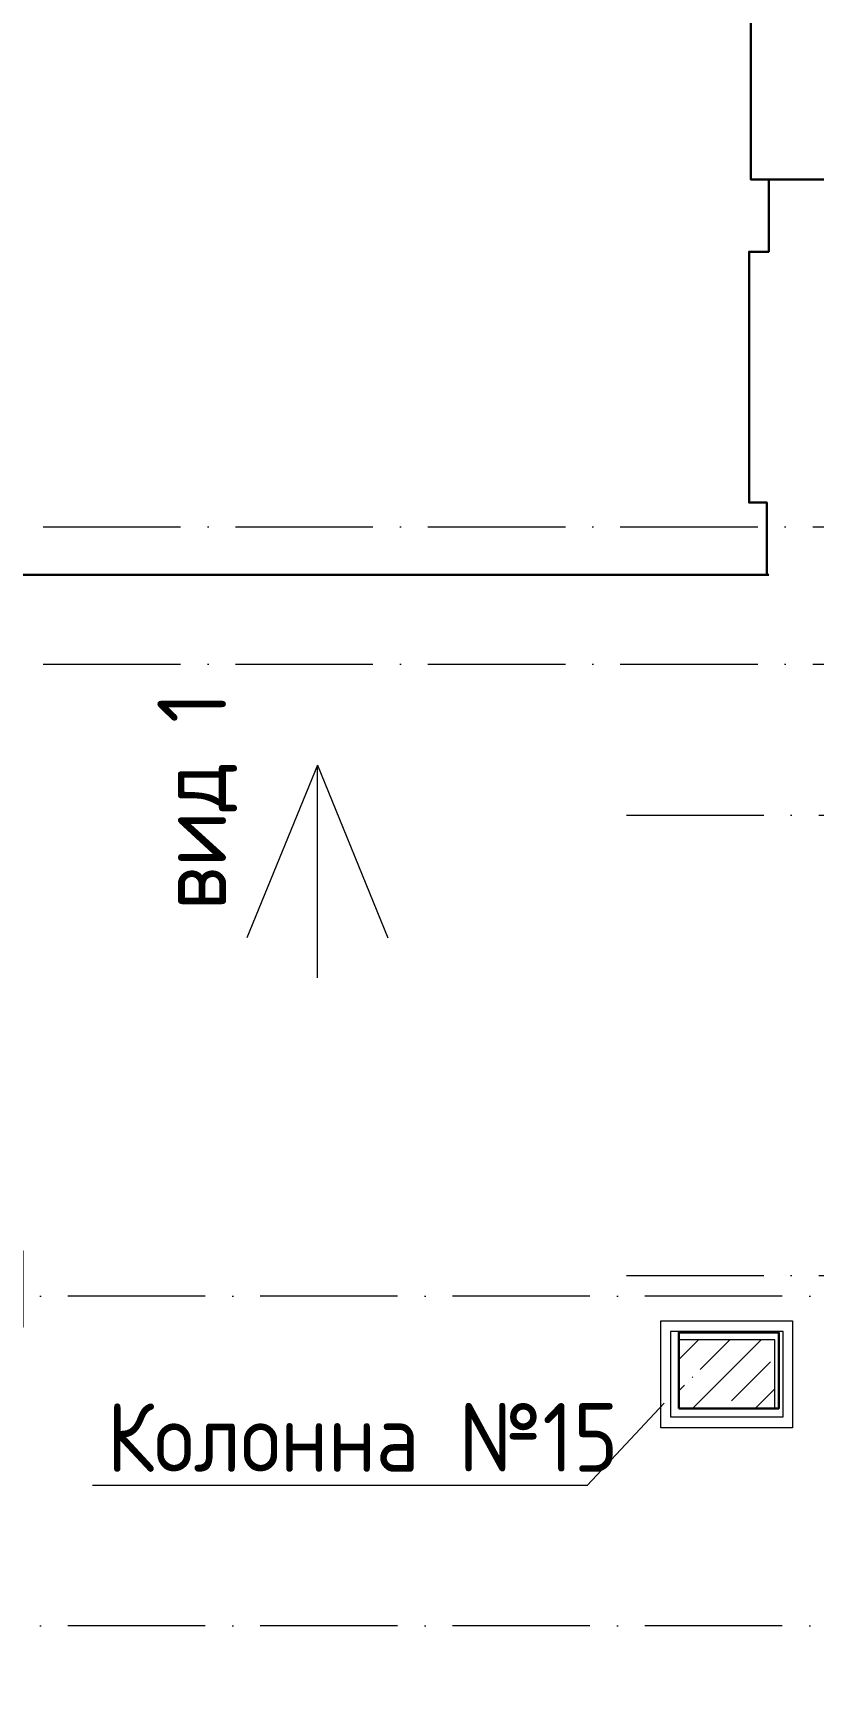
# Model space of a CAD drawing. Header units: millimetres. Extents: x -81576 to 1046824, y -248937 to 691537.
# Drawn here: x 364985 to 370668, y 450860 to 462913 of the extents above; entities that cross this region are included whole.
import ezdxf

# ---------------------------------------------------------------- set-up
doc = ezdxf.new("R2010")
doc.units = ezdxf.units.MM
doc.linetypes.add('50_200_ШТРИХ_1Т_ш5_п1_п1_', pattern=[1400, 1000, -200, 0, -200])
doc.layers.add('A-DETL-7', color=7, linetype='Continuous', lineweight=20, true_color=0x01a6fe)
doc.layers.add('Оси-3', color=7, linetype='50_200_ШТРИХ_1Т_ш5_п1_п1_', lineweight=9, true_color=0xaaaaaa)
for name, color, linetype, lineweight in [('A-WALL', 7, 'Continuous', 5), ('S-COLS', 7, 'Continuous', 9), ('S-COLS-1', 7, 'Continuous', 5), ('основной', 250, 'Continuous', 15), ('Основные линии', 7, 'Continuous', 30), ('осново', 7, 'Continuous', 30), ('Размеры', 7, 'Continuous', 15)]:
    doc.layers.add(name, color=color, linetype=linetype, lineweight=lineweight)
doc.styles.add('СПДС', font='isocpeur.ttf', dxfattribs={"width": 0.9})

# ---------------------------------------------------------------- blocks, each defined once
blk = doc.blocks.new('BSC_Колонна _Прямоугольная - 500х700-V301-АИ_План этажа_Стены_3')
at = {"layer": 'S-COLS-1'}
h = blk.add_hatch(dxfattribs=at)
h.set_pattern_fill('FP_207', color=256, style=0, pattern_type=2)
h.set_pattern_definition([(315, (-70130.7, 83450), (228.0985, 228.0985), []), (315, (-70130.7, 83221.9), (228.0985, 228.0985), [403.225, -80.645, 6.706, -73.939])])
h.paths.add_polyline_path([(-250, 234), (-250, -350), (250, -350), (250, 350), (-250, 350)])
for p, q in [((250, 350), (-250, 350)), ((-250, 350), (-250, -350)), ((250, -350), (250, 350)), ((-250, -350), (250, -350))]:
    blk.add_line(p, q, dxfattribs=at)

msp = doc.modelspace()

# ---------------------------------------------------------------- linework, layer by layer
at = {"color": 18, "lineweight": 30, "true_color": 0x000000}
for points in [[(370344.5, 465427.5), (370209.5, 465427.5), (370209.5, 461846.5), (370210.5, 461846.5)], [(370209.5, 465427.5), (370216.8, 463214.5), (370214.5, 463344.4), (371514.5, 463344.4), (371514.5, 461846.5), (370339.5, 461846.5)], [(370209.5, 461846.5), (370339.5, 461846.5), (370339.5, 461321.5), (370326.5, 461321.5), (370196.5, 461321.5), (370196.5, 459495.5), (370326.5, 459495.5), (370326.5, 458970.5), (370196.5, 458970.5)]]:
    msp.add_lwpolyline(points, dxfattribs=at)
at = {"lineweight": 30}
msp.add_lwpolyline([(370339.5, 458970.5), (364365.5, 458970.5), (364365.5, 454049.5), (364907.5, 454049.5), (364907.5, 453492.5), (364365.5, 453492.5), (364365.5, 450860.5)], dxfattribs=at)
at = {"color": 18, "lineweight": 30, "true_color": 0x000000}
msp.add_lwpolyline([(369684.2, 452901.6), (370412.2, 452901.6), (370412.2, 453453.6), (369684.2, 453453.6)], close=True, dxfattribs=at)
at = {"layer": 'A-DETL-7', "color": 18, "true_color": 0x000000}
for p, q in [((369552.6, 453539.5), (370512.6, 453539.5)), ((369552.6, 452759.5), (369552.6, 453539.5)), ((370512.6, 453539.5), (370512.6, 452759.5)), ((370512.6, 452759.5), (369552.6, 452759.5))]:
    msp.add_line(p, q, dxfattribs=at)
at = {"layer": 'A-WALL', "color": 18, "true_color": 0x000000}
for p, q in [((369624.2, 453461.6), (369624.2, 452841.6)), ((370444.2, 453461.6), (369624.2, 453461.6)), ((370444.2, 452841.6), (370444.2, 453461.6)), ((369624.2, 452841.6), (370444.2, 452841.6))]:
    msp.add_line(p, q, dxfattribs=at)
at = {"layer": 'Оси-3'}
for p, q in [((349657.5, 459319.9), (391439.4, 459319.9)), ((349657.5, 458319.9), (391439.4, 458319.9)), ((369302.7, 457219.9), (391439.4, 457219.9)), ((369302.7, 453869.9), (391439.4, 453869.9)), ((391439.4, 453719.9), (349657.5, 453719.9)), ((391439.4, 451319.9), (349657.5, 451319.9))]:
    msp.add_line(p, q, dxfattribs=at)
at = {"layer": 'основной', "lineweight": 15}
msp.add_lwpolyline([(369578.6, 452941.2), (369018, 452341.2), (365418, 452341.2)], dxfattribs=at)
at = {"layer": 'Размеры', "color": 18, "true_color": 0x000000}
for points in [[(367054, 457584.9), (366540.4, 456326.3)], [(367054, 456037.1), (367054, 457584.9)], [(367054, 457584.9), (367567.6, 456326.3)]]:
    msp.add_lwpolyline(points, dxfattribs=at)

# ---------------------------------------------------------------- block references
at = {"layer": 'S-COLS', "color": 18, "true_color": 0x000000, "rotation": 89.9999999999999}
msp.add_blockref('BSC_Колонна _Прямоугольная - 500х700-V301-АИ_План этажа_Стены_3', (370034.2, 453151.6), dxfattribs=at)

# ---------------------------------------------------------------- texts
at = {"layer": 'Основные линии', "color": 18, "true_color": 0x000000, "insert": (365889.6, 456528.8), "char_height": 500, "attachment_point": 1, "rotation": 90, "style": 'СПДС'}
msp.add_mtext_dynamic_manual_height_columns('вид 1', width=3371.815, gutter_width=1678.4, heights=[0], dxfattribs=at)
at = {"layer": 'осново', "color": 18, "true_color": 0x000000, "insert": (365521.4, 452941.2), "char_height": 500, "attachment_point": 1, "style": 'СПДС'}
msp.add_mtext_dynamic_manual_height_columns('Колонна №15', width=3780.915, gutter_width=1678.4, heights=[0], dxfattribs=at)

doc.saveas('drawing.dxf')
